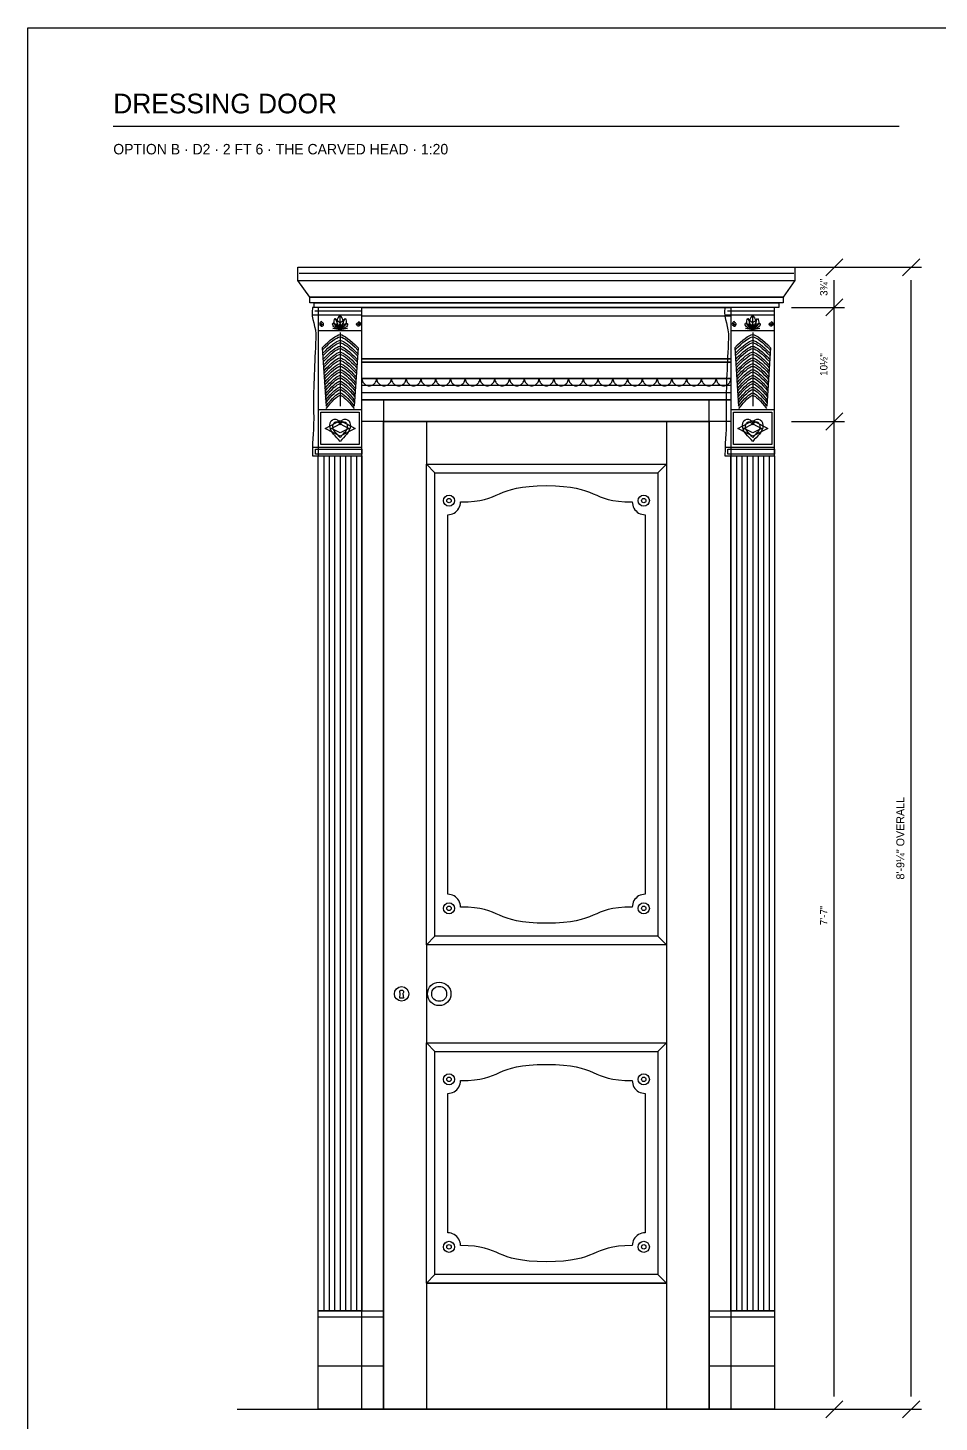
# Model space of a CAD drawing. Header units: inches. Extents: x 0.3 to 16.2, y 0.3 to 11.4.
# Drawn here: x 0.31 to 4.51, y 4.96 to 11.38 of the extents above; entities that cross this region are included whole.
import ezdxf
from ezdxf.enums import TextEntityAlignment as Align

# ---------------------------------------------------------------- set-up
doc = ezdxf.new("R2010")
doc.units = ezdxf.units.IN
doc.header["$LTSCALE"] = 0.009843
doc.header["$MEASUREMENT"] = 0
for name, color, linetype in [('DIMENSIONS', 1, 'Continuous'), ('GEOMETRY', 7, 'Continuous'), ('TEXT', 7, 'Continuous')]:
    doc.layers.add(name, color=color, linetype=linetype)

msp = doc.modelspace()

# ---------------------------------------------------------------- linework, layer by layer
at = {"layer": 'DIMENSIONS'}
for p, q in [((3.8346, 10.2756), (4.0787, 10.2756)), ((3.8346, 10.2756), (4.4331, 10.2756)), ((3.9921, 10.2362), (4.0709, 10.315)), ((4.3465, 10.2362), (4.4252, 10.315)), ((4.0315, 5.0748), (4.0315, 10.2165)), ((4.3858, 5.0748), (4.3858, 10.2165)), ((3.8346, 10.0906), (4.0787, 10.0906)), ((3.9921, 10.0512), (4.0709, 10.1299)), ((3.9921, 9.5256), (4.0709, 9.6043)), ((3.8346, 9.565), (4.0787, 9.565)), ((3.8346, 5.0157), (4.0787, 5.0157)), ((3.8346, 5.0157), (4.4331, 5.0157)), ((3.9921, 4.9764), (4.0709, 5.0551)), ((4.3465, 4.9764), (4.4252, 5.0551))]:
    msp.add_line(p, q, dxfattribs=at)
at = {"layer": 'GEOMETRY'}
for p, q in [((0.7087, 10.9252), (4.3307, 10.9252)), ((1.5591, 10.215), (3.8504, 10.215)), ((1.565, 10.2477), (3.8445, 10.2477)), ((1.6535, 10.0906), (1.6535, 9.4075)), ((3.5551, 10.0906), (3.5551, 9.4075)), ((1.626, 10.0571), (1.8543, 10.0571)), ((1.637, 10.0755), (1.8543, 10.0755)), ((1.8543, 10.0512), (3.5551, 10.0512)), ((3.5276, 10.0571), (3.7559, 10.0571)), ((3.5386, 10.0755), (3.7559, 10.0755)), ((1.6535, 9.9843), (1.8543, 9.9843)), ((1.7539, 9.9746), (1.7539, 9.6358)), ((3.5551, 9.9843), (3.7559, 9.9843)), ((3.6555, 9.9746), (3.6555, 9.6358)), ((1.6713, 9.905), (1.689, 9.6358)), ((1.8366, 9.905), (1.8189, 9.6358)), ((3.5728, 9.905), (3.5906, 9.6358)), ((3.7382, 9.905), (3.7205, 9.6358)), ((1.8543, 9.7323), (3.5551, 9.7323)), ((1.8543, 9.6988), (3.5551, 9.6988)), ((1.6535, 9.6201), (1.8543, 9.6201)), ((3.5551, 9.6201), (3.7559, 9.6201)), ((2.1516, 9.565), (2.1516, 9.3681)), ((3.2579, 9.565), (3.2579, 9.3681)), ((1.626, 9.4469), (1.8543, 9.4469)), ((3.5276, 9.4469), (3.7559, 9.4469)), ((1.6786, 9.4075), (1.6786, 5.4685)), ((1.7037, 9.4075), (1.7037, 5.4685)), ((1.7288, 9.4075), (1.7288, 5.4685)), ((1.7539, 9.4075), (1.7539, 5.4685)), ((1.779, 9.4075), (1.779, 5.4685)), ((1.8041, 9.4075), (1.8041, 5.4685)), ((1.8292, 9.4075), (1.8292, 5.4685)), ((3.5802, 9.4075), (3.5802, 5.4685)), ((3.6053, 9.4075), (3.6053, 5.4685)), ((3.6304, 9.4075), (3.6304, 5.4685)), ((3.6555, 9.4075), (3.6555, 5.4685)), ((3.6806, 9.4075), (3.6806, 5.4685)), ((3.7057, 9.4075), (3.7057, 5.4685)), ((3.7308, 9.4075), (3.7308, 5.4685)), ((2.1516, 9.3681), (3.2579, 9.3681)), ((2.1516, 9.3681), (2.1909, 9.3287)), ((3.2579, 9.3681), (3.2185, 9.3287)), ((2.1516, 7.1555), (2.1909, 7.1949)), ((3.2579, 7.1555), (3.2185, 7.1949)), ((2.1516, 7.1555), (2.1516, 6.7028)), ((3.2579, 7.1555), (3.2579, 6.7028)), ((2.1516, 6.7028), (2.1909, 6.6634)), ((3.2579, 6.7028), (3.2185, 6.6634)), ((2.1516, 5.5965), (2.1909, 5.6358)), ((2.1516, 5.5965), (3.2579, 5.5965)), ((2.1516, 5.5965), (2.1516, 5.0157)), ((3.2579, 5.5965), (3.2185, 5.6358)), ((3.2579, 5.5965), (3.2579, 5.0157)), ((1.6535, 5.4409), (1.9547, 5.4409)), ((3.4547, 5.4409), (3.7559, 5.4409)), ((1.6535, 5.2165), (1.9547, 5.2165)), ((3.4547, 5.2165), (3.7559, 5.2165)), ((1.2795, 5.0157), (4.1299, 5.0157))]:
    msp.add_line(p, q, dxfattribs=at)
for points in [[(0.315, 11.378), (16.2205, 11.378), (16.2205, 0.315), (0.315, 0.315), (0.315, 11.378)], [(1.5591, 10.2756), (3.8504, 10.2756), (3.8504, 10.215), (3.7953, 10.1378), (1.6142, 10.1378), (1.5591, 10.215), (1.5591, 10.2756)], [(1.6142, 10.1378), (3.7953, 10.1378), (3.7953, 10.1118), (1.6142, 10.1118), (1.6142, 10.1378)], [(1.8543, 10.0906), (1.626, 10.0906)], [(1.626, 9.4075), (1.8543, 9.4075), (1.8543, 10.0906)], [(1.6339, 10.1118), (3.7756, 10.1118), (3.7756, 10.0906), (1.6339, 10.0906), (1.6339, 10.1118)], [(1.8543, 10.0906), (3.5551, 10.0906), (3.5551, 9.8543), (1.8543, 9.8543), (1.8543, 10.0906)], [(3.7559, 10.0906), (3.5276, 10.0906)], [(3.5276, 9.4075), (3.7559, 9.4075), (3.7559, 10.0906)], [(1.6704, 10.026), (1.6658, 10.0247), (1.6622, 10.0218), (1.6601, 10.0178), (1.6598, 10.0135), (1.6611, 10.0095), (1.6637, 10.0065), (1.6672, 10.0049), (1.6709, 10.0047), (1.6743, 10.006), (1.6767, 10.0084), (1.6779, 10.0114), (1.6779, 10.0144), (1.6767, 10.0171), (1.6746, 10.019), (1.6722, 10.0199), (1.6697, 10.0197), (1.6677, 10.0186), (1.6663, 10.0169), (1.6658, 10.015), (1.6661, 10.0132), (1.667, 10.0118), (1.6683, 10.0109), (1.6697, 10.0107), (1.6709, 10.0111), (1.6717, 10.0118), (1.672, 10.0127)], [(1.8375, 10.026), (1.8421, 10.0247), (1.8457, 10.0218), (1.8478, 10.0178), (1.8481, 10.0135), (1.8468, 10.0095), (1.8441, 10.0065), (1.8406, 10.0049), (1.8369, 10.0047), (1.8336, 10.006), (1.8312, 10.0084), (1.83, 10.0114), (1.83, 10.0144), (1.8312, 10.0171), (1.8332, 10.019), (1.8357, 10.0199), (1.8381, 10.0197), (1.8402, 10.0186), (1.8415, 10.0169), (1.842, 10.015), (1.8418, 10.0132), (1.8408, 10.0118), (1.8395, 10.0109), (1.8382, 10.0107), (1.837, 10.0111), (1.8362, 10.0118), (1.8358, 10.0127)], [(3.572, 10.026), (3.5674, 10.0247), (3.5638, 10.0218), (3.5617, 10.0178), (3.5613, 10.0135), (3.5627, 10.0095), (3.5653, 10.0065), (3.5688, 10.0049), (3.5725, 10.0047), (3.5758, 10.006), (3.5782, 10.0084), (3.5795, 10.0114), (3.5794, 10.0144), (3.5783, 10.0171), (3.5762, 10.019), (3.5737, 10.0199), (3.5713, 10.0197), (3.5693, 10.0186), (3.5679, 10.0169), (3.5674, 10.015), (3.5677, 10.0132), (3.5686, 10.0118), (3.5699, 10.0109), (3.5713, 10.0107), (3.5725, 10.0111), (3.5733, 10.0118), (3.5736, 10.0127)], [(3.739, 10.026), (3.7436, 10.0247), (3.7472, 10.0218), (3.7493, 10.0178), (3.7497, 10.0135), (3.7484, 10.0095), (3.7457, 10.0065), (3.7422, 10.0049), (3.7385, 10.0047), (3.7352, 10.006), (3.7328, 10.0084), (3.7315, 10.0114), (3.7316, 10.0144), (3.7328, 10.0171), (3.7348, 10.019), (3.7373, 10.0199), (3.7397, 10.0197), (3.7418, 10.0186), (3.7431, 10.0169), (3.7436, 10.015), (3.7433, 10.0132), (3.7424, 10.0118), (3.7411, 10.0109), (3.7397, 10.0107), (3.7386, 10.0111), (3.7378, 10.0118), (3.7374, 10.0127)], [(1.8543, 9.8543), (3.5551, 9.8543), (3.5551, 9.8386), (1.8543, 9.8386), (1.8543, 9.8543)], [(1.8543, 9.8386), (3.5551, 9.8386), (3.5551, 9.7638), (1.8543, 9.7638), (1.8543, 9.8386)], [(1.8543, 9.7638), (3.5551, 9.7638), (3.5551, 9.6654), (1.8543, 9.6654), (1.8543, 9.7638)], [(1.8543, 9.6654), (1.9547, 9.6654), (1.9547, 5.0157), (1.8543, 5.0157), (1.8543, 9.6654)], [(1.8543, 9.6654), (3.5551, 9.6654), (3.5551, 9.565), (1.8543, 9.565), (1.8543, 9.6654)], [(3.4547, 9.6654), (3.5551, 9.6654), (3.5551, 5.0157), (3.4547, 5.0157), (3.4547, 9.6654)], [(1.6654, 9.6083), (1.8425, 9.6083), (1.8425, 9.4587), (1.6654, 9.4587), (1.6654, 9.6083)], [(1.7539, 9.5698), (1.8232, 9.5335), (1.7539, 9.4971), (1.6846, 9.5335), (1.7539, 9.5698)], [(3.5669, 9.6083), (3.7441, 9.6083), (3.7441, 9.4587), (3.5669, 9.4587), (3.5669, 9.6083)], [(3.6555, 9.5698), (3.7248, 9.5335), (3.6555, 9.4971), (3.5862, 9.5335), (3.6555, 9.5698)], [(1.7179, 9.516), (1.6916, 9.5298)], [(1.7539, 9.5546), (1.7941, 9.5335), (1.7539, 9.5124), (1.7137, 9.5335), (1.7539, 9.5546)], [(1.733, 9.5233), (1.7178, 9.5314)], [(1.7748, 9.5436), (1.7901, 9.5356)], [(1.79, 9.5509), (1.8163, 9.5371)], [(1.9547, 9.565), (3.4547, 9.565), (3.4547, 5.0157), (1.9547, 5.0157), (1.9547, 9.565)], [(1.9547, 9.565), (3.4547, 9.565), (3.4547, 5.0157), (1.9547, 5.0157), (1.9547, 9.565)], [(3.6195, 9.516), (3.5931, 9.5298)], [(3.6555, 9.5546), (3.6957, 9.5335), (3.6555, 9.5124), (3.6153, 9.5335), (3.6555, 9.5546)], [(3.6346, 9.5233), (3.6194, 9.5314)], [(3.6764, 9.5436), (3.6917, 9.5356)], [(3.6915, 9.5509), (3.7179, 9.5371)], [(1.6398, 9.437), (1.8543, 9.437), (1.8543, 9.4154), (1.6398, 9.4154), (1.6398, 9.437)], [(1.6535, 9.4075), (1.8543, 9.4075), (1.8543, 5.4685), (1.6535, 5.4685), (1.6535, 9.4075)], [(3.5413, 9.437), (3.7559, 9.437), (3.7559, 9.4154), (3.5413, 9.4154), (3.5413, 9.437)], [(3.5551, 9.4075), (3.7559, 9.4075), (3.7559, 5.4685), (3.5551, 5.4685), (3.5551, 9.4075)], [(2.1516, 9.3681), (3.2579, 9.3681), (3.2579, 7.1555), (2.1516, 7.1555), (2.1516, 9.3681)], [(2.1909, 9.3287), (3.2185, 9.3287), (3.2185, 7.1949), (2.1909, 7.1949), (2.1909, 9.3287)], [(2.25, 7.3878), (2.25, 9.1358)], [(3.1594, 9.1358), (3.1594, 7.3878)], [(2.0433, 6.9311), (2.0463, 6.9094), (2.0285, 6.9094), (2.0315, 6.9311)], [(2.1516, 6.7028), (3.2579, 6.7028), (3.2579, 5.5965), (2.1516, 5.5965), (2.1516, 6.7028)], [(2.1909, 6.6634), (3.2185, 6.6634), (3.2185, 5.6358), (2.1909, 5.6358), (2.1909, 6.6634)], [(2.25, 5.8287), (2.25, 6.4705)], [(3.1594, 6.4705), (3.1594, 5.8287)], [(1.6535, 5.4685), (1.9547, 5.4685), (1.9547, 5.0157), (1.6535, 5.0157), (1.6535, 5.4685)], [(3.4547, 5.4685), (3.7559, 5.4685), (3.7559, 5.0157), (3.4547, 5.0157), (3.4547, 5.4685)]]:
    msp.add_lwpolyline(points, dxfattribs=at)
for centre, radius in [((2.2559, 9.2008), 0.0256), ((2.2559, 9.2008), 0.0102), ((3.1535, 9.2008), 0.0256), ((3.1535, 9.2008), 0.0102), ((2.2559, 7.3228), 0.0256), ((2.2559, 7.3228), 0.0102), ((3.1535, 7.3228), 0.0256), ((3.1535, 7.3228), 0.0102), ((2.0374, 6.9291), 0.0335), ((2.2106, 6.9291), 0.0541), ((2.2106, 6.9291), 0.0344), ((2.2559, 6.5354), 0.0256), ((3.1535, 6.5354), 0.0256), ((2.2559, 6.5354), 0.0102), ((3.1535, 6.5354), 0.0102), ((2.2559, 5.7638), 0.0256), ((3.1535, 5.7638), 0.0256), ((2.2559, 5.7638), 0.0102), ((3.1535, 5.7638), 0.0102)]:
    msp.add_circle(centre, radius, dxfattribs=at)
for points in [[(1.626, 10.0906), (1.6181, 10.0291), (1.6457, 10.0086), (1.6417, 9.9471)], [(3.5276, 10.0906), (3.5197, 10.0291), (3.5472, 10.0086), (3.5433, 9.9471)], [(1.7539, 9.993), (1.7264, 9.9884), (1.7156, 10.0121), (1.7208, 10.0182)], [(1.7208, 10.0182), (1.7261, 10.0121), (1.751, 10.0208), (1.7539, 9.993)], [(1.7539, 9.993), (1.7438, 10.0007), (1.7328, 10.0091), (1.7208, 10.0182)], [(1.7539, 9.993), (1.7229, 10.004), (1.7223, 10.028), (1.7311, 10.039)], [(1.7539, 9.993), (1.7285, 10.0211), (1.743, 10.0395), (1.7539, 10.0542)], [(1.7311, 10.039), (1.7399, 10.028), (1.764, 10.0243), (1.7539, 9.993)], [(1.7539, 9.993), (1.7469, 10.0071), (1.7393, 10.0225), (1.7311, 10.039)], [(1.7539, 9.993), (1.7439, 10.0243), (1.768, 10.028), (1.7768, 10.039)], [(1.7539, 10.0542), (1.7648, 10.0395), (1.7794, 10.0211), (1.7539, 9.993)], [(1.7539, 9.993), (1.7539, 10.0118), (1.7539, 10.0322), (1.7539, 10.0542)], [(1.7768, 10.039), (1.7856, 10.028), (1.7849, 10.004), (1.7539, 9.993)], [(1.7539, 9.993), (1.7609, 10.0071), (1.7685, 10.0225), (1.7768, 10.039)], [(1.7539, 9.993), (1.7568, 10.0208), (1.7818, 10.0121), (1.787, 10.0182)], [(1.787, 10.0182), (1.7923, 10.0121), (1.7815, 9.9884), (1.7539, 9.993)], [(1.7539, 9.993), (1.7641, 10.0007), (1.7751, 10.0091), (1.787, 10.0182)], [(3.6555, 9.993), (3.628, 9.9884), (3.6171, 10.0121), (3.6224, 10.0182)], [(3.6224, 10.0182), (3.6277, 10.0121), (3.6526, 10.0208), (3.6555, 9.993)], [(3.6555, 9.993), (3.6454, 10.0007), (3.6343, 10.0091), (3.6224, 10.0182)], [(3.6555, 9.993), (3.6245, 10.004), (3.6239, 10.028), (3.6327, 10.039)], [(3.6555, 9.993), (3.6301, 10.0211), (3.6446, 10.0395), (3.6555, 10.0542)], [(3.6327, 10.039), (3.6415, 10.028), (3.6655, 10.0243), (3.6555, 9.993)], [(3.6555, 9.993), (3.6485, 10.0071), (3.6409, 10.0225), (3.6327, 10.039)], [(3.6555, 9.993), (3.6455, 10.0243), (3.6695, 10.028), (3.6783, 10.039)], [(3.6555, 10.0542), (3.6664, 10.0395), (3.6809, 10.0211), (3.6555, 9.993)], [(3.6555, 9.993), (3.6555, 10.0118), (3.6555, 10.0322), (3.6555, 10.0542)], [(3.6783, 10.039), (3.6871, 10.028), (3.6865, 10.004), (3.6555, 9.993)], [(3.6555, 9.993), (3.6625, 10.0071), (3.6701, 10.0225), (3.6783, 10.039)], [(3.6555, 9.993), (3.6584, 10.0208), (3.6833, 10.0121), (3.6886, 10.0182)], [(3.6886, 10.0182), (3.6939, 10.0121), (3.6831, 9.9884), (3.6555, 9.993)], [(3.6555, 9.993), (3.6657, 10.0007), (3.6767, 10.0091), (3.6886, 10.0182)], [(1.6713, 9.905), (1.7076, 9.9419), (1.7352, 9.9624), (1.7539, 9.9665)], [(1.672, 9.8937), (1.7081, 9.9306), (1.7354, 9.9511), (1.7539, 9.9552)], [(1.7205, 9.993), (1.7428, 9.9991), (1.7651, 9.9991), (1.7873, 9.993)], [(1.7873, 9.993), (1.7651, 9.9881), (1.7428, 9.9881), (1.7205, 9.993)], [(1.7539, 9.9665), (1.7727, 9.9624), (1.8002, 9.9419), (1.8366, 9.905)], [(1.7539, 9.9552), (1.7725, 9.9511), (1.7998, 9.9306), (1.8359, 9.8937)], [(3.5728, 9.905), (3.6092, 9.9419), (3.6368, 9.9624), (3.6555, 9.9665)], [(3.5736, 9.8937), (3.6096, 9.9306), (3.6369, 9.9511), (3.6555, 9.9552)], [(3.6221, 9.993), (3.6444, 9.9991), (3.6666, 9.9991), (3.6889, 9.993)], [(3.6889, 9.993), (3.6666, 9.9881), (3.6444, 9.9881), (3.6221, 9.993)], [(3.6555, 9.9665), (3.6743, 9.9624), (3.7018, 9.9419), (3.7382, 9.905)], [(3.6555, 9.9552), (3.6741, 9.9511), (3.7014, 9.9306), (3.7374, 9.8937)], [(1.673, 9.8781), (1.7086, 9.915), (1.7356, 9.9355), (1.7539, 9.9396)], [(1.6738, 9.8668), (1.709, 9.9037), (1.7358, 9.9242), (1.7539, 9.9283)], [(1.6748, 9.8511), (1.7096, 9.8881), (1.736, 9.9086), (1.7539, 9.9127)], [(1.6756, 9.8398), (1.71, 9.8768), (1.7362, 9.8973), (1.7539, 9.9014)], [(1.7539, 9.9396), (1.7723, 9.9355), (1.7992, 9.915), (1.8348, 9.8781)], [(1.7539, 9.9283), (1.7721, 9.9242), (1.7988, 9.9037), (1.8341, 9.8668)], [(1.7539, 9.9127), (1.7719, 9.9086), (1.7983, 9.8881), (1.8331, 9.8511)], [(1.7539, 9.9014), (1.7717, 9.8973), (1.7978, 9.8768), (1.8323, 9.8398)], [(3.5746, 9.8781), (3.6102, 9.915), (3.6372, 9.9355), (3.6555, 9.9396)], [(3.5754, 9.8668), (3.6106, 9.9037), (3.6373, 9.9242), (3.6555, 9.9283)], [(3.5764, 9.8511), (3.6112, 9.8881), (3.6376, 9.9086), (3.6555, 9.9127)], [(3.5771, 9.8398), (3.6116, 9.8768), (3.6377, 9.8973), (3.6555, 9.9014)], [(3.6555, 9.9396), (3.6738, 9.9355), (3.7008, 9.915), (3.7364, 9.8781)], [(3.6555, 9.9283), (3.6737, 9.9242), (3.7004, 9.9037), (3.7357, 9.8668)], [(3.6555, 9.9127), (3.6735, 9.9086), (3.6998, 9.8881), (3.7346, 9.8511)], [(3.6555, 9.9014), (3.6733, 9.8973), (3.6994, 9.8768), (3.7339, 9.8398)], [(1.6766, 9.8242), (1.7106, 9.8612), (1.7364, 9.8817), (1.7539, 9.8858)], [(1.6773, 9.8129), (1.711, 9.8499), (1.7366, 9.8704), (1.7539, 9.8745)], [(1.6783, 9.7973), (1.7116, 9.8342), (1.7368, 9.8548), (1.7539, 9.8589)], [(1.6791, 9.786), (1.712, 9.8229), (1.737, 9.8435), (1.7539, 9.8476)], [(1.6801, 9.7704), (1.7126, 9.8073), (1.7372, 9.8279), (1.7539, 9.832)], [(1.7539, 9.8858), (1.7715, 9.8817), (1.7973, 9.8612), (1.8313, 9.8242)], [(1.7539, 9.8745), (1.7713, 9.8704), (1.7968, 9.8499), (1.8306, 9.8129)], [(1.7539, 9.8589), (1.7711, 9.8548), (1.7963, 9.8342), (1.8295, 9.7973)], [(1.7539, 9.8476), (1.7709, 9.8435), (1.7959, 9.8229), (1.8288, 9.786)], [(1.7539, 9.832), (1.7707, 9.8279), (1.7953, 9.8073), (1.8278, 9.7704)], [(3.5781, 9.8242), (3.6122, 9.8612), (3.638, 9.8817), (3.6555, 9.8858)], [(3.5789, 9.8129), (3.6126, 9.8499), (3.6381, 9.8704), (3.6555, 9.8745)], [(3.5799, 9.7973), (3.6132, 9.8342), (3.6384, 9.8548), (3.6555, 9.8589)], [(3.5807, 9.786), (3.6136, 9.8229), (3.6385, 9.8435), (3.6555, 9.8476)], [(3.5817, 9.7704), (3.6142, 9.8073), (3.6388, 9.8279), (3.6555, 9.832)], [(3.6555, 9.8858), (3.673, 9.8817), (3.6988, 9.8612), (3.7329, 9.8242)], [(3.6555, 9.8745), (3.6729, 9.8704), (3.6984, 9.8499), (3.7321, 9.8129)], [(3.6555, 9.8589), (3.6727, 9.8548), (3.6978, 9.8342), (3.7311, 9.7973)], [(3.6555, 9.8476), (3.6725, 9.8435), (3.6974, 9.8229), (3.7304, 9.786)], [(3.6555, 9.832), (3.6722, 9.8279), (3.6969, 9.8073), (3.7293, 9.7704)], [(1.6809, 9.7591), (1.713, 9.796), (1.7374, 9.8166), (1.7539, 9.8207)], [(1.6819, 9.7435), (1.7136, 9.7804), (1.7376, 9.801), (1.7539, 9.8051)], [(1.6826, 9.7322), (1.714, 9.7691), (1.7378, 9.7897), (1.7539, 9.7938)], [(1.6837, 9.7166), (1.7146, 9.7535), (1.738, 9.774), (1.7539, 9.7781)], [(1.6844, 9.7053), (1.715, 9.7422), (1.7382, 9.7627), (1.7539, 9.7668)], [(1.7539, 9.8207), (1.7705, 9.8166), (1.7949, 9.796), (1.827, 9.7591)], [(1.7539, 9.8051), (1.7703, 9.801), (1.7943, 9.7804), (1.826, 9.7435)], [(1.7539, 9.7938), (1.7701, 9.7897), (1.7939, 9.7691), (1.8252, 9.7322)], [(1.7539, 9.7781), (1.7699, 9.774), (1.7933, 9.7535), (1.8242, 9.7166)], [(1.7539, 9.7668), (1.7697, 9.7627), (1.7929, 9.7422), (1.8235, 9.7053)], [(3.5824, 9.7591), (3.6146, 9.796), (3.639, 9.8166), (3.6555, 9.8207)], [(3.5835, 9.7435), (3.6152, 9.7804), (3.6392, 9.801), (3.6555, 9.8051)], [(3.5842, 9.7322), (3.6156, 9.7691), (3.6393, 9.7897), (3.6555, 9.7938)], [(3.5852, 9.7166), (3.6162, 9.7535), (3.6396, 9.774), (3.6555, 9.7781)], [(3.586, 9.7053), (3.6166, 9.7422), (3.6398, 9.7627), (3.6555, 9.7668)], [(3.6555, 9.8207), (3.6721, 9.8166), (3.6964, 9.796), (3.7286, 9.7591)], [(3.6555, 9.8051), (3.6718, 9.801), (3.6959, 9.7804), (3.7276, 9.7435)], [(3.6555, 9.7938), (3.6717, 9.7897), (3.6954, 9.7691), (3.7268, 9.7322)], [(3.6555, 9.7781), (3.6714, 9.774), (3.6949, 9.7535), (3.7258, 9.7166)], [(3.6555, 9.7668), (3.6713, 9.7627), (3.6944, 9.7422), (3.725, 9.7053)], [(1.6854, 9.6896), (1.7156, 9.7266), (1.7384, 9.7471), (1.7539, 9.7512)], [(1.6862, 9.6783), (1.716, 9.7153), (1.7386, 9.7358), (1.7539, 9.7399)], [(1.6872, 9.6627), (1.7166, 9.6997), (1.7388, 9.7202), (1.7539, 9.7243)], [(1.688, 9.6514), (1.717, 9.6884), (1.739, 9.7089), (1.7539, 9.713)], [(1.689, 9.6358), (1.7176, 9.6728), (1.7392, 9.6933), (1.7539, 9.6974)], [(1.7539, 9.7512), (1.7695, 9.7471), (1.7923, 9.7266), (1.8224, 9.6896)], [(1.7539, 9.7399), (1.7693, 9.7358), (1.7919, 9.7153), (1.8217, 9.6783)], [(1.7539, 9.7243), (1.7691, 9.7202), (1.7913, 9.6997), (1.8207, 9.6627)], [(1.7539, 9.713), (1.7689, 9.7089), (1.7909, 9.6884), (1.8199, 9.6514)], [(1.7539, 9.6974), (1.7687, 9.6933), (1.7903, 9.6728), (1.8189, 9.6358)], [(3.587, 9.6896), (3.6172, 9.7266), (3.64, 9.7471), (3.6555, 9.7512)], [(3.5878, 9.6783), (3.6176, 9.7153), (3.6402, 9.7358), (3.6555, 9.7399)], [(3.5888, 9.6627), (3.6181, 9.6997), (3.6404, 9.7202), (3.6555, 9.7243)], [(3.5895, 9.6514), (3.6186, 9.6884), (3.6406, 9.7089), (3.6555, 9.713)], [(3.5906, 9.6358), (3.6191, 9.6728), (3.6408, 9.6933), (3.6555, 9.6974)], [(3.6555, 9.7512), (3.671, 9.7471), (3.6939, 9.7266), (3.724, 9.6896)], [(3.6555, 9.7399), (3.6709, 9.7358), (3.6935, 9.7153), (3.7233, 9.6783)], [(3.6555, 9.7243), (3.6706, 9.7202), (3.6929, 9.6997), (3.7222, 9.6627)], [(3.6555, 9.713), (3.6705, 9.7089), (3.6925, 9.6884), (3.7215, 9.6514)], [(3.6555, 9.6974), (3.6702, 9.6933), (3.6919, 9.6728), (3.7205, 9.6358)], [(1.6897, 9.6245), (1.718, 9.6615), (1.7394, 9.682), (1.7539, 9.6861)], [(1.7539, 9.6861), (1.7685, 9.682), (1.7899, 9.6615), (1.8181, 9.6245)], [(3.5913, 9.6245), (3.6196, 9.6615), (3.641, 9.682), (3.6555, 9.6861)], [(3.6555, 9.6861), (3.6701, 9.682), (3.6915, 9.6615), (3.7197, 9.6245)], [(1.7067, 9.5465), (1.7067, 9.5828), (1.7445, 9.5854), (1.7539, 9.5569)], [(1.7209, 9.5426), (1.7209, 9.568), (1.7473, 9.5698), (1.7539, 9.5498)], [(3.6083, 9.5465), (3.6083, 9.5828), (3.6461, 9.5854), (3.6555, 9.5569)], [(3.6224, 9.5426), (3.6224, 9.568), (3.6489, 9.5698), (3.6555, 9.5498)], [(1.7539, 9.4737), (1.735, 9.4971), (1.7067, 9.5153), (1.7067, 9.5465)], [(1.7539, 9.4916), (1.7407, 9.508), (1.7209, 9.5207), (1.7209, 9.5426)], [(3.6555, 9.4737), (3.6366, 9.4971), (3.6083, 9.5153), (3.6083, 9.5465)], [(3.6555, 9.4916), (3.6423, 9.508), (3.6224, 9.5207), (3.6224, 9.5426)]]:
    msp.add_open_spline(points, degree=3, dxfattribs=at)
for points, knots in [([(1.6417, 9.9471), (1.6378, 9.831), (1.6299, 9.7354), (1.6319, 9.6124), (1.6339, 9.5168), (1.626, 9.4963), (1.626, 9.4075)], [0, 0, 0, 0, 1, 1, 1, 2, 2, 2, 2]), ([(3.5433, 9.9471), (3.5394, 9.831), (3.5315, 9.7354), (3.5335, 9.6124), (3.5354, 9.5168), (3.5276, 9.4963), (3.5276, 9.4075)], [0, 0, 0, 0, 1, 1, 1, 2, 2, 2, 2]), ([(1.8543, 9.7638), (1.8543, 9.7578), (1.8559, 9.7519), (1.8589, 9.7468), (1.8619, 9.7416), (1.8662, 9.7373), (1.8713, 9.7343), (1.8765, 9.7313), (1.8824, 9.7298), (1.8883, 9.7298), (1.8943, 9.7298), (1.9002, 9.7313), (1.9054, 9.7343), (1.9105, 9.7373), (1.9148, 9.7416), (1.9178, 9.7468), (1.9208, 9.7519), (1.9224, 9.7578), (1.9224, 9.7638)], [0, 0, 0, 0, 1, 1, 1, 2, 2, 2, 3, 3, 3, 4, 4, 4, 5, 5, 5, 6, 6, 6, 6]), ([(1.9224, 9.7638), (1.9224, 9.7578), (1.9239, 9.7519), (1.9269, 9.7468), (1.9299, 9.7416), (1.9342, 9.7373), (1.9394, 9.7343), (1.9445, 9.7313), (1.9504, 9.7298), (1.9564, 9.7298), (1.9623, 9.7298), (1.9682, 9.7313), (1.9734, 9.7343), (1.9786, 9.7373), (1.9829, 9.7416), (1.9858, 9.7468), (1.9888, 9.7519), (1.9904, 9.7578), (1.9904, 9.7638)], [0, 0, 0, 0, 1, 1, 1, 2, 2, 2, 3, 3, 3, 4, 4, 4, 5, 5, 5, 6, 6, 6, 6]), ([(1.9904, 9.7638), (1.9904, 9.7578), (1.992, 9.7519), (1.995, 9.7468), (1.9979, 9.7416), (2.0022, 9.7373), (2.0074, 9.7343), (2.0126, 9.7313), (2.0184, 9.7298), (2.0244, 9.7298), (2.0304, 9.7298), (2.0362, 9.7313), (2.0414, 9.7343), (2.0466, 9.7373), (2.0509, 9.7416), (2.0539, 9.7468), (2.0569, 9.7519), (2.0584, 9.7578), (2.0584, 9.7638)], [0, 0, 0, 0, 1, 1, 1, 2, 2, 2, 3, 3, 3, 4, 4, 4, 5, 5, 5, 6, 6, 6, 6]), ([(2.0584, 9.7638), (2.0584, 9.7578), (2.06, 9.7519), (2.063, 9.7468), (2.066, 9.7416), (2.0703, 9.7373), (2.0754, 9.7343), (2.0806, 9.7313), (2.0865, 9.7298), (2.0924, 9.7298), (2.0984, 9.7298), (2.1043, 9.7313), (2.1094, 9.7343), (2.1146, 9.7373), (2.1189, 9.7416), (2.1219, 9.7468), (2.1249, 9.7519), (2.1265, 9.7578), (2.1265, 9.7638)], [0, 0, 0, 0, 1, 1, 1, 2, 2, 2, 3, 3, 3, 4, 4, 4, 5, 5, 5, 6, 6, 6, 6]), ([(2.1265, 9.7638), (2.1265, 9.7578), (2.128, 9.7519), (2.131, 9.7468), (2.134, 9.7416), (2.1383, 9.7373), (2.1435, 9.7343), (2.1486, 9.7313), (2.1545, 9.7298), (2.1605, 9.7298), (2.1664, 9.7298), (2.1723, 9.7313), (2.1775, 9.7343), (2.1827, 9.7373), (2.1869, 9.7416), (2.1899, 9.7468), (2.1929, 9.7519), (2.1945, 9.7578), (2.1945, 9.7638)], [0, 0, 0, 0, 1, 1, 1, 2, 2, 2, 3, 3, 3, 4, 4, 4, 5, 5, 5, 6, 6, 6, 6]), ([(2.1945, 9.7638), (2.1945, 9.7578), (2.1961, 9.7519), (2.199, 9.7468), (2.202, 9.7416), (2.2063, 9.7373), (2.2115, 9.7343), (2.2167, 9.7313), (2.2225, 9.7298), (2.2285, 9.7298), (2.2345, 9.7298), (2.2403, 9.7313), (2.2455, 9.7343), (2.2507, 9.7373), (2.255, 9.7416), (2.258, 9.7468), (2.2609, 9.7519), (2.2625, 9.7578), (2.2625, 9.7638)], [0, 0, 0, 0, 1, 1, 1, 2, 2, 2, 3, 3, 3, 4, 4, 4, 5, 5, 5, 6, 6, 6, 6]), ([(2.2625, 9.7638), (2.2625, 9.7578), (2.2641, 9.7519), (2.2671, 9.7468), (2.2701, 9.7416), (2.2744, 9.7373), (2.2795, 9.7343), (2.2847, 9.7313), (2.2906, 9.7298), (2.2965, 9.7298), (2.3025, 9.7298), (2.3084, 9.7313), (2.3135, 9.7343), (2.3187, 9.7373), (2.323, 9.7416), (2.326, 9.7468), (2.329, 9.7519), (2.3306, 9.7578), (2.3306, 9.7638)], [0, 0, 0, 0, 1, 1, 1, 2, 2, 2, 3, 3, 3, 4, 4, 4, 5, 5, 5, 6, 6, 6, 6]), ([(2.3306, 9.7638), (2.3306, 9.7578), (2.3321, 9.7519), (2.3351, 9.7468), (2.3381, 9.7416), (2.3424, 9.7373), (2.3476, 9.7343), (2.3527, 9.7313), (2.3586, 9.7298), (2.3646, 9.7298), (2.3705, 9.7298), (2.3764, 9.7313), (2.3816, 9.7343), (2.3867, 9.7373), (2.391, 9.7416), (2.394, 9.7468), (2.397, 9.7519), (2.3986, 9.7578), (2.3986, 9.7638)], [0, 0, 0, 0, 1, 1, 1, 2, 2, 2, 3, 3, 3, 4, 4, 4, 5, 5, 5, 6, 6, 6, 6]), ([(2.3986, 9.7638), (2.3986, 9.7578), (2.4002, 9.7519), (2.4031, 9.7468), (2.4061, 9.7416), (2.4104, 9.7373), (2.4156, 9.7343), (2.4208, 9.7313), (2.4266, 9.7298), (2.4326, 9.7298), (2.4386, 9.7298), (2.4444, 9.7313), (2.4496, 9.7343), (2.4548, 9.7373), (2.4591, 9.7416), (2.4621, 9.7468), (2.465, 9.7519), (2.4666, 9.7578), (2.4666, 9.7638)], [0, 0, 0, 0, 1, 1, 1, 2, 2, 2, 3, 3, 3, 4, 4, 4, 5, 5, 5, 6, 6, 6, 6]), ([(2.4666, 9.7638), (2.4666, 9.7578), (2.4682, 9.7519), (2.4712, 9.7468), (2.4742, 9.7416), (2.4785, 9.7373), (2.4836, 9.7343), (2.4888, 9.7313), (2.4947, 9.7298), (2.5006, 9.7298), (2.5066, 9.7298), (2.5125, 9.7313), (2.5176, 9.7343), (2.5228, 9.7373), (2.5271, 9.7416), (2.5301, 9.7468), (2.5331, 9.7519), (2.5346, 9.7578), (2.5346, 9.7638)], [0, 0, 0, 0, 1, 1, 1, 2, 2, 2, 3, 3, 3, 4, 4, 4, 5, 5, 5, 6, 6, 6, 6]), ([(2.5346, 9.7638), (2.5346, 9.7578), (2.5362, 9.7519), (2.5392, 9.7468), (2.5422, 9.7416), (2.5465, 9.7373), (2.5517, 9.7343), (2.5568, 9.7313), (2.5627, 9.7298), (2.5687, 9.7298), (2.5746, 9.7298), (2.5805, 9.7313), (2.5857, 9.7343), (2.5908, 9.7373), (2.5951, 9.7416), (2.5981, 9.7468), (2.6011, 9.7519), (2.6027, 9.7578), (2.6027, 9.7638)], [0, 0, 0, 0, 1, 1, 1, 2, 2, 2, 3, 3, 3, 4, 4, 4, 5, 5, 5, 6, 6, 6, 6]), ([(2.6027, 9.7638), (2.6027, 9.7578), (2.6042, 9.7519), (2.6072, 9.7468), (2.6102, 9.7416), (2.6145, 9.7373), (2.6197, 9.7343), (2.6249, 9.7313), (2.6307, 9.7298), (2.6367, 9.7298), (2.6427, 9.7298), (2.6485, 9.7313), (2.6537, 9.7343), (2.6589, 9.7373), (2.6632, 9.7416), (2.6662, 9.7468), (2.6691, 9.7519), (2.6707, 9.7578), (2.6707, 9.7638)], [0, 0, 0, 0, 1, 1, 1, 2, 2, 2, 3, 3, 3, 4, 4, 4, 5, 5, 5, 6, 6, 6, 6]), ([(2.6707, 9.7638), (2.6707, 9.7578), (2.6723, 9.7519), (2.6753, 9.7468), (2.6783, 9.7416), (2.6825, 9.7373), (2.6877, 9.7343), (2.6929, 9.7313), (2.6988, 9.7298), (2.7047, 9.7298), (2.7107, 9.7298), (2.7166, 9.7313), (2.7217, 9.7343), (2.7269, 9.7373), (2.7312, 9.7416), (2.7342, 9.7468), (2.7372, 9.7519), (2.7387, 9.7578), (2.7387, 9.7638)], [0, 0, 0, 0, 1, 1, 1, 2, 2, 2, 3, 3, 3, 4, 4, 4, 5, 5, 5, 6, 6, 6, 6]), ([(2.7387, 9.7638), (2.7387, 9.7578), (2.7403, 9.7519), (2.7433, 9.7468), (2.7463, 9.7416), (2.7506, 9.7373), (2.7557, 9.7343), (2.7609, 9.7313), (2.7668, 9.7298), (2.7728, 9.7298), (2.7787, 9.7298), (2.7846, 9.7313), (2.7898, 9.7343), (2.7949, 9.7373), (2.7992, 9.7416), (2.8022, 9.7468), (2.8052, 9.7519), (2.8068, 9.7578), (2.8068, 9.7638)], [0, 0, 0, 0, 1, 1, 1, 2, 2, 2, 3, 3, 3, 4, 4, 4, 5, 5, 5, 6, 6, 6, 6]), ([(2.8068, 9.7638), (2.8068, 9.7578), (2.8083, 9.7519), (2.8113, 9.7468), (2.8143, 9.7416), (2.8186, 9.7373), (2.8238, 9.7343), (2.829, 9.7313), (2.8348, 9.7298), (2.8408, 9.7298), (2.8468, 9.7298), (2.8526, 9.7313), (2.8578, 9.7343), (2.863, 9.7373), (2.8673, 9.7416), (2.8702, 9.7468), (2.8732, 9.7519), (2.8748, 9.7578), (2.8748, 9.7638)], [0, 0, 0, 0, 1, 1, 1, 2, 2, 2, 3, 3, 3, 4, 4, 4, 5, 5, 5, 6, 6, 6, 6]), ([(2.8748, 9.7638), (2.8748, 9.7578), (2.8764, 9.7519), (2.8794, 9.7468), (2.8823, 9.7416), (2.8866, 9.7373), (2.8918, 9.7343), (2.897, 9.7313), (2.9028, 9.7298), (2.9088, 9.7298), (2.9148, 9.7298), (2.9207, 9.7313), (2.9258, 9.7343), (2.931, 9.7373), (2.9353, 9.7416), (2.9383, 9.7468), (2.9413, 9.7519), (2.9428, 9.7578), (2.9428, 9.7638)], [0, 0, 0, 0, 1, 1, 1, 2, 2, 2, 3, 3, 3, 4, 4, 4, 5, 5, 5, 6, 6, 6, 6]), ([(2.9428, 9.7638), (2.9428, 9.7578), (2.9444, 9.7519), (2.9474, 9.7468), (2.9504, 9.7416), (2.9547, 9.7373), (2.9598, 9.7343), (2.965, 9.7313), (2.9709, 9.7298), (2.9769, 9.7298), (2.9828, 9.7298), (2.9887, 9.7313), (2.9939, 9.7343), (2.999, 9.7373), (3.0033, 9.7416), (3.0063, 9.7468), (3.0093, 9.7519), (3.0109, 9.7578), (3.0109, 9.7638)], [0, 0, 0, 0, 1, 1, 1, 2, 2, 2, 3, 3, 3, 4, 4, 4, 5, 5, 5, 6, 6, 6, 6]), ([(3.0109, 9.7638), (3.0109, 9.7578), (3.0124, 9.7519), (3.0154, 9.7468), (3.0184, 9.7416), (3.0227, 9.7373), (3.0279, 9.7343), (3.033, 9.7313), (3.0389, 9.7298), (3.0449, 9.7298), (3.0509, 9.7298), (3.0567, 9.7313), (3.0619, 9.7343), (3.0671, 9.7373), (3.0714, 9.7416), (3.0743, 9.7468), (3.0773, 9.7519), (3.0789, 9.7578), (3.0789, 9.7638)], [0, 0, 0, 0, 1, 1, 1, 2, 2, 2, 3, 3, 3, 4, 4, 4, 5, 5, 5, 6, 6, 6, 6]), ([(3.0789, 9.7638), (3.0789, 9.7578), (3.0805, 9.7519), (3.0835, 9.7468), (3.0864, 9.7416), (3.0907, 9.7373), (3.0959, 9.7343), (3.1011, 9.7313), (3.1069, 9.7298), (3.1129, 9.7298), (3.1189, 9.7298), (3.1248, 9.7313), (3.1299, 9.7343), (3.1351, 9.7373), (3.1394, 9.7416), (3.1424, 9.7468), (3.1454, 9.7519), (3.1469, 9.7578), (3.1469, 9.7638)], [0, 0, 0, 0, 1, 1, 1, 2, 2, 2, 3, 3, 3, 4, 4, 4, 5, 5, 5, 6, 6, 6, 6]), ([(3.1469, 9.7638), (3.1469, 9.7578), (3.1485, 9.7519), (3.1515, 9.7468), (3.1545, 9.7416), (3.1588, 9.7373), (3.1639, 9.7343), (3.1691, 9.7313), (3.175, 9.7298), (3.1809, 9.7298), (3.1869, 9.7298), (3.1928, 9.7313), (3.198, 9.7343), (3.2031, 9.7373), (3.2074, 9.7416), (3.2104, 9.7468), (3.2134, 9.7519), (3.215, 9.7578), (3.215, 9.7638)], [0, 0, 0, 0, 1, 1, 1, 2, 2, 2, 3, 3, 3, 4, 4, 4, 5, 5, 5, 6, 6, 6, 6]), ([(3.215, 9.7638), (3.215, 9.7578), (3.2165, 9.7519), (3.2195, 9.7468), (3.2225, 9.7416), (3.2268, 9.7373), (3.232, 9.7343), (3.2371, 9.7313), (3.243, 9.7298), (3.249, 9.7298), (3.2549, 9.7298), (3.2608, 9.7313), (3.266, 9.7343), (3.2712, 9.7373), (3.2754, 9.7416), (3.2784, 9.7468), (3.2814, 9.7519), (3.283, 9.7578), (3.283, 9.7638)], [0, 0, 0, 0, 1, 1, 1, 2, 2, 2, 3, 3, 3, 4, 4, 4, 5, 5, 5, 6, 6, 6, 6]), ([(3.283, 9.7638), (3.283, 9.7578), (3.2846, 9.7519), (3.2875, 9.7468), (3.2905, 9.7416), (3.2948, 9.7373), (3.3, 9.7343), (3.3052, 9.7313), (3.311, 9.7298), (3.317, 9.7298), (3.323, 9.7298), (3.3288, 9.7313), (3.334, 9.7343), (3.3392, 9.7373), (3.3435, 9.7416), (3.3465, 9.7468), (3.3495, 9.7519), (3.351, 9.7578), (3.351, 9.7638)], [0, 0, 0, 0, 1, 1, 1, 2, 2, 2, 3, 3, 3, 4, 4, 4, 5, 5, 5, 6, 6, 6, 6]), ([(3.351, 9.7638), (3.351, 9.7578), (3.3526, 9.7519), (3.3556, 9.7468), (3.3586, 9.7416), (3.3629, 9.7373), (3.368, 9.7343), (3.3732, 9.7313), (3.3791, 9.7298), (3.385, 9.7298), (3.391, 9.7298), (3.3969, 9.7313), (3.402, 9.7343), (3.4072, 9.7373), (3.4115, 9.7416), (3.4145, 9.7468), (3.4175, 9.7519), (3.4191, 9.7578), (3.4191, 9.7638)], [0, 0, 0, 0, 1, 1, 1, 2, 2, 2, 3, 3, 3, 4, 4, 4, 5, 5, 5, 6, 6, 6, 6]), ([(3.4191, 9.7638), (3.4191, 9.7578), (3.4206, 9.7519), (3.4236, 9.7468), (3.4266, 9.7416), (3.4309, 9.7373), (3.4361, 9.7343), (3.4412, 9.7313), (3.4471, 9.7298), (3.4531, 9.7298), (3.459, 9.7298), (3.4649, 9.7313), (3.4701, 9.7343), (3.4752, 9.7373), (3.4795, 9.7416), (3.4825, 9.7468), (3.4855, 9.7519), (3.4871, 9.7578), (3.4871, 9.7638)], [0, 0, 0, 0, 1, 1, 1, 2, 2, 2, 3, 3, 3, 4, 4, 4, 5, 5, 5, 6, 6, 6, 6]), ([(3.4871, 9.7638), (3.4871, 9.7578), (3.4887, 9.7519), (3.4916, 9.7468), (3.4946, 9.7416), (3.4989, 9.7373), (3.5041, 9.7343), (3.5093, 9.7313), (3.5151, 9.7298), (3.5211, 9.7298), (3.5271, 9.7298), (3.5329, 9.7313), (3.5381, 9.7343), (3.5433, 9.7373), (3.5476, 9.7416), (3.5506, 9.7468), (3.5535, 9.7519), (3.5551, 9.7578), (3.5551, 9.7638)], [0, 0, 0, 0, 1, 1, 1, 2, 2, 2, 3, 3, 3, 4, 4, 4, 5, 5, 5, 6, 6, 6, 6]), ([(1.7539, 9.5569), (1.7634, 9.5854), (1.8012, 9.5828), (1.8012, 9.5465), (1.8012, 9.5153), (1.7728, 9.4971), (1.7539, 9.4737)], [0, 0, 0, 0, 1, 1, 1, 2, 2, 2, 2]), ([(1.7539, 9.5498), (1.7606, 9.5698), (1.787, 9.568), (1.787, 9.5426), (1.787, 9.5207), (1.7672, 9.508), (1.7539, 9.4916)], [0, 0, 0, 0, 1, 1, 1, 2, 2, 2, 2]), ([(3.6555, 9.5569), (3.665, 9.5854), (3.7028, 9.5828), (3.7028, 9.5465), (3.7028, 9.5153), (3.6744, 9.4971), (3.6555, 9.4737)], [0, 0, 0, 0, 1, 1, 1, 2, 2, 2, 2]), ([(3.6555, 9.5498), (3.6621, 9.5698), (3.6886, 9.568), (3.6886, 9.5426), (3.6886, 9.5207), (3.6687, 9.508), (3.6555, 9.4916)], [0, 0, 0, 0, 1, 1, 1, 2, 2, 2, 2]), ([(2.3091, 9.1949), (2.5069, 9.1949), (2.4594, 9.2697), (2.7047, 9.2697), (2.95, 9.2697), (2.9026, 9.1949), (3.1004, 9.1949)], [0, 0, 0, 0, 1, 1, 1, 2, 2, 2, 2]), ([(2.25, 9.1358), (2.2604, 9.1358), (2.2706, 9.1386), (2.2795, 9.1437), (2.2885, 9.1489), (2.296, 9.1564), (2.3011, 9.1654), (2.3063, 9.1743), (2.3091, 9.1845), (2.3091, 9.1949)], [0, 0, 0, 0, 1, 1, 1, 2, 2, 2, 3, 3, 3, 3]), ([(3.1004, 9.1949), (3.1004, 9.1845), (3.1031, 9.1743), (3.1083, 9.1654), (3.1135, 9.1564), (3.1209, 9.1489), (3.1299, 9.1437), (3.1389, 9.1386), (3.1491, 9.1358), (3.1594, 9.1358)], [0, 0, 0, 0, 1, 1, 1, 2, 2, 2, 3, 3, 3, 3]), ([(2.3091, 7.3287), (2.3091, 7.3391), (2.3063, 7.3493), (2.3011, 7.3583), (2.296, 7.3672), (2.2885, 7.3747), (2.2795, 7.3799), (2.2706, 7.3851), (2.2604, 7.3878), (2.25, 7.3878)], [0, 0, 0, 0, 1, 1, 1, 2, 2, 2, 3, 3, 3, 3]), ([(3.1594, 7.3878), (3.1491, 7.3878), (3.1389, 7.3851), (3.1299, 7.3799), (3.1209, 7.3747), (3.1135, 7.3672), (3.1083, 7.3583), (3.1031, 7.3493), (3.1004, 7.3391), (3.1004, 7.3287)], [0, 0, 0, 0, 1, 1, 1, 2, 2, 2, 3, 3, 3, 3]), ([(3.1004, 7.3287), (2.9026, 7.3287), (2.95, 7.2539), (2.7047, 7.2539), (2.4594, 7.2539), (2.5069, 7.3287), (2.3091, 7.3287)], [0, 0, 0, 0, 1, 1, 1, 2, 2, 2, 2]), ([(2.0315, 6.9311), (2.0304, 6.9321), (2.0296, 6.9333), (2.0291, 6.9346), (2.0286, 6.9359), (2.0284, 6.9374), (2.0286, 6.9388), (2.0288, 6.9402), (2.0293, 6.9416), (2.0301, 6.9428), (2.0309, 6.9439), (2.032, 6.9449), (2.0333, 6.9456), (2.0346, 6.9462), (2.036, 6.9466), (2.0374, 6.9466), (2.0388, 6.9466), (2.0402, 6.9462), (2.0415, 6.9456), (2.0428, 6.9449), (2.0439, 6.9439), (2.0447, 6.9428), (2.0455, 6.9416), (2.046, 6.9402), (2.0462, 6.9388), (2.0464, 6.9374), (2.0462, 6.9359), (2.0457, 6.9346), (2.0452, 6.9333), (2.0444, 6.9321), (2.0433, 6.9311)], [0, 0, 0, 0, 1, 1, 1, 2, 2, 2, 3, 3, 3, 4, 4, 4, 5, 5, 5, 6, 6, 6, 7, 7, 7, 8, 8, 8, 9, 9, 9, 10, 10, 10, 10]), ([(2.3091, 6.5295), (2.5069, 6.5295), (2.4594, 6.6043), (2.7047, 6.6043), (2.95, 6.6043), (2.9026, 6.5295), (3.1004, 6.5295)], [0, 0, 0, 0, 1, 1, 1, 2, 2, 2, 2]), ([(2.25, 6.4705), (2.2604, 6.4705), (2.2706, 6.4732), (2.2795, 6.4784), (2.2885, 6.4836), (2.296, 6.491), (2.3011, 6.5), (2.3063, 6.509), (2.3091, 6.5192), (2.3091, 6.5295)], [0, 0, 0, 0, 1, 1, 1, 2, 2, 2, 3, 3, 3, 3]), ([(3.1004, 6.5295), (3.1004, 6.5192), (3.1031, 6.509), (3.1083, 6.5), (3.1135, 6.491), (3.1209, 6.4836), (3.1299, 6.4784), (3.1389, 6.4732), (3.1491, 6.4705), (3.1594, 6.4705)], [0, 0, 0, 0, 1, 1, 1, 2, 2, 2, 3, 3, 3, 3]), ([(2.3091, 5.7697), (2.3091, 5.7801), (2.3063, 5.7902), (2.3011, 5.7992), (2.296, 5.8082), (2.2885, 5.8156), (2.2795, 5.8208), (2.2706, 5.826), (2.2604, 5.8287), (2.25, 5.8287)], [0, 0, 0, 0, 1, 1, 1, 2, 2, 2, 3, 3, 3, 3]), ([(3.1594, 5.8287), (3.1491, 5.8287), (3.1389, 5.826), (3.1299, 5.8208), (3.1209, 5.8156), (3.1135, 5.8082), (3.1083, 5.7992), (3.1031, 5.7902), (3.1004, 5.7801), (3.1004, 5.7697)], [0, 0, 0, 0, 1, 1, 1, 2, 2, 2, 3, 3, 3, 3]), ([(3.1004, 5.7697), (2.9026, 5.7697), (2.95, 5.6949), (2.7047, 5.6949), (2.4594, 5.6949), (2.5069, 5.7697), (2.3091, 5.7697)], [0, 0, 0, 0, 1, 1, 1, 2, 2, 2, 2])]:
    msp.add_open_spline(points, degree=3, knots=knots, dxfattribs=at)

# ---------------------------------------------------------------- texts
at = {"layer": 'TEXT'}
for s, height, p in [('DRESSING DOOR', 0.090709, (0.7087, 10.9843)), ('OPTION B · D2 · 2 FT 6 · THE CARVED HEAD · 1:20', 0.048189, (0.7087, 10.7953))]:
    msp.add_text(s, height=height, dxfattribs=at).set_placement(p)
for s, height, p in [('3¾"', 0.03402, (4, 10.1831)), ('10½"', 0.03402, (4, 9.8276)), ('8\'-9¼" OVERALL', 0.03685, (4.3543, 7.6457)), ('7\'-7"', 0.03402, (4, 7.2906))]:
    msp.add_text(s, height=height, rotation=90, dxfattribs=at).set_placement(p, align=Align.CENTER)

doc.saveas('drawing.dxf')
